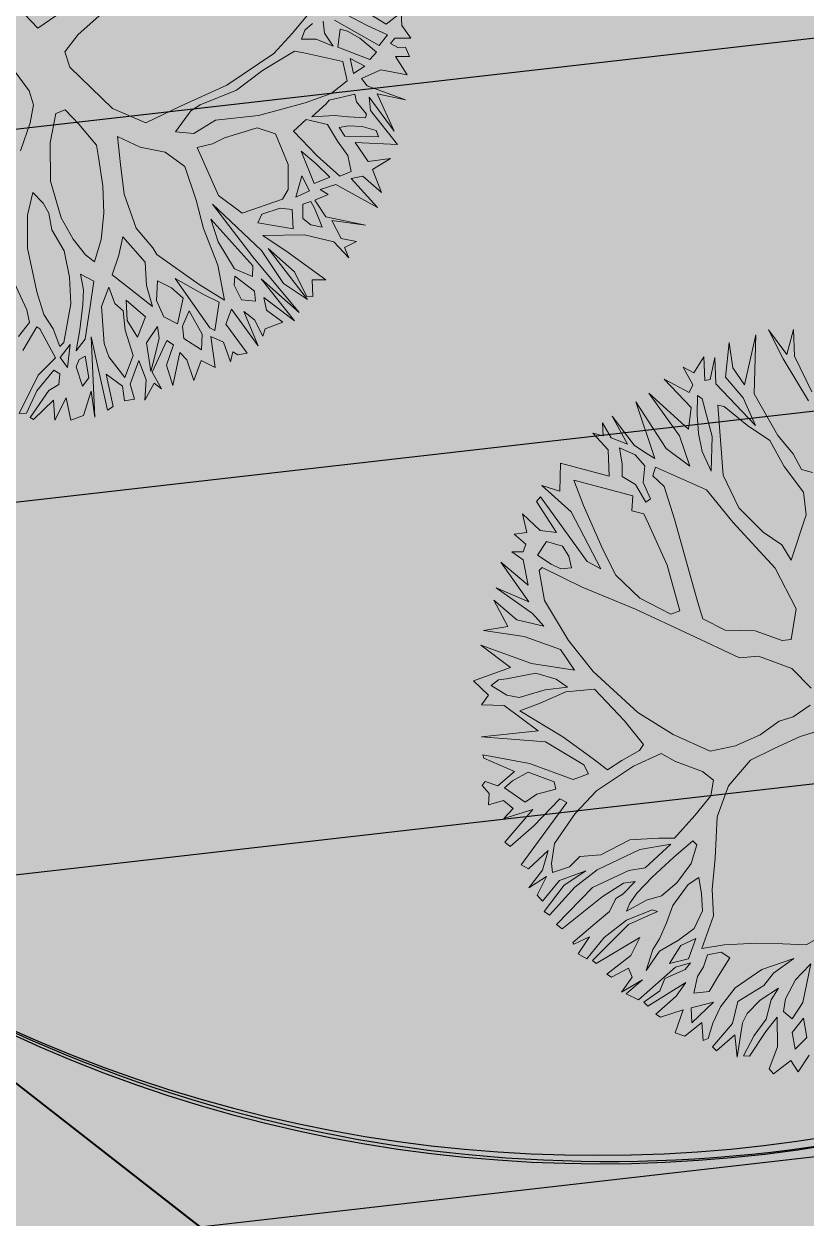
# Model space of a CAD drawing. Header units: metres. Extents: x -664657 to -643449, y -1076720 to -1062383.
# Drawn here: x -656103.47 to -656100.12, y -1069604.28 to -1069599.16 of the extents above; entities that cross this region are included whole.
import ezdxf

# ---------------------------------------------------------------- set-up
doc = ezdxf.new("R2010")
doc.units = ezdxf.units.M
doc.header["$LTSCALE"] = 0.1
doc.layers.get('0').update_dxf_attribs({"color": 8, "lineweight": 9})
for name, color, linetype in [('AA_THER_KOMUNIKACE', 201, 'Continuous'), ('silnice-šrafa', 253, 'Continuous'), ('Vlastníci', 20, 'Continuous'), ('zeleň-šrafa', 63, 'Continuous')]:
    doc.layers.add(name, color=color, linetype=linetype)
doc.layers.add('AA_THER_STAFAZ', color=252, linetype='Continuous', lineweight=0)
doc.layers.add('FLOATING-WINDOWS', color=2, linetype='Continuous', plot=False)
pattern_1 = [(6.5127, (-656030.26, -1069498.5804), (-0.180059, 1.577256), [])]

# ---------------------------------------------------------------- blocks, each defined once
blk = doc.blocks.new('A$C0C461CEA')
for p, q in [((1.1925, 0.4157), (1.2064, 0.4704)), ((1.2064, 0.4704), (1.2319, 0.4413)), ((-0.3938, 0.3876), (-0.4239, 0.4587)), ((-0.4239, 0.4587), (-0.3723, 0.3986)), ((1.2319, 0.4413), (1.2764, 0.4291)), ((1.2764, 0.4291), (1.2389, 0.3993)), ((-0.3936, 0.3708), (-0.4822, 0.412)), ((-0.4822, 0.412), (-0.3938, 0.3876)), ((-0.3723, 0.3986), (-0.265, 0.3469)), ((1.1422, 0.4092), (1.1925, 0.4157)), ((1.2156, 0.3931), (1.1509, 0.3775)), ((1.2159, 0.3529), (1.2156, 0.3931)), ((1.2389, 0.3993), (1.2391, 0.3783)), ((1.2661, 0.3828), (1.2809, 0.398)), ((1.2809, 0.398), (1.3081, 0.3832)), ((-0.4361, 0.2384), (-0.5029, 0.3764)), ((-0.5029, 0.3764), (-0.3965, 0.2346)), ((-0.2563, 0.32), (-0.3936, 0.3708)), ((1.1509, 0.3775), (1.0838, 0.3642)), ((1.2391, 0.3783), (1.2661, 0.3828)), ((1.3081, 0.3832), (1.2747, 0.3577)), ((1.2747, 0.3577), (1.3361, 0.3355)), ((1.065, 0.3286), (1.2159, 0.3529)), ((1.1154, 0.3267), (1.0945, 0.3181)), ((1.1573, 0.3337), (1.1154, 0.3267)), ((1.2227, 0.332), (1.1573, 0.3337)), ((1.2206, 0.3026), (1.2227, 0.332)), ((1.3361, 0.3355), (1.2651, 0.2988)), ((-0.4948, 0.221), (-0.5502, 0.3087)), ((-0.5502, 0.3087), (-0.4951, 0.2564)), ((0.9904, 0.2187), (0.9921, 0.2901)), ((1.0654, 0.28), (1.04, 0.305)), ((1.0945, 0.3181), (1.1225, 0.2722)), ((1.1225, 0.2722), (1.2206, 0.3026)), ((1.2651, 0.2988), (1.2362, 0.2421)), ((-0.4951, 0.2564), (-0.4361, 0.2384)), ((1.0192, 0.2796), (1.0135, 0.2501)), ((1.0135, 0.2501), (1.0222, 0.2232)), ((1.0222, 0.2232), (1.0573, 0.2506)), ((1.0573, 0.2506), (1.11, 0.2661)), ((1.11, 0.2661), (1.0654, 0.28)), ((1.2209, 0.2774), (1.173, 0.2685)), ((1.173, 0.2685), (1.2086, 0.2394)), ((1.2086, 0.2394), (1.2209, 0.2774)), ((1.2633, 0.2358), (1.3787, 0.2747)), ((1.3787, 0.2747), (1.3011, 0.2361)), ((-0.5765, 0.1716), (-0.5831, 0.2286)), ((-0.5831, 0.2286), (-0.5363, 0.1744)), ((-0.5263, 0.1871), (-0.5562, 0.2474)), ((-0.5562, 0.2474), (-0.5053, 0.1873)), ((-0.4148, 0.205), (-0.4948, 0.221)), ((-0.3965, 0.2346), (-0.2634, 0.1813)), ((0.9852, 0.1382), (0.9904, 0.2187)), ((1.1606, 0.2474), (1.0537, 0.1959)), ((1.2071, 0.21), (1.1606, 0.2474)), ((1.2362, 0.2421), (1.2633, 0.2358)), ((1.3011, 0.2361), (1.4109, 0.1802)), ((-0.5363, 0.1744), (-0.5263, 0.1871)), ((-0.5053, 0.1873), (-0.3346, 0.1632)), ((-0.3346, 0.1632), (-0.4148, 0.205)), ((-0.2634, 0.1813), (-0.1936, 0.167)), ((1.0286, 0.1813), (0.99, 0.0777)), ((1.0537, 0.1959), (1.0286, 0.1813)), ((1.1927, 0.1511), (1.2071, 0.21)), ((1.2493, 0.1936), (1.2013, 0.1319)), ((1.268, 0.1788), (1.2493, 0.1936)), ((1.3143, 0.169), (1.268, 0.1788)), ((1.4109, 0.1802), (1.2887, 0.2132)), ((1.2887, 0.2132), (1.3166, 0.1841)), ((1.3166, 0.1841), (1.4429, 0.1553)), ((-0.6119, 0.1653), (-0.5765, 0.1716)), ((-0.557, 0.1424), (-0.6119, 0.1653)), ((-0.4437, 0.1495), (-0.4604, 0.141)), ((-0.3531, 0.1486), (-0.4437, 0.1495)), ((-0.2733, 0.1554), (-0.3531, 0.1486)), ((-0.1914, 0.1208), (-0.2733, 0.1554)), ((-0.1936, 0.167), (-0.1454, 0.1464)), ((-0.1454, 0.1464), (-0.1137, 0.1593)), ((1.1496, 0.081), (1.1927, 0.1511)), ((1.2769, 0.1285), (1.3187, 0.1583)), ((1.3187, 0.1583), (1.3143, 0.169)), ((1.3674, 0.1486), (1.3273, 0.1314)), ((1.4429, 0.1553), (1.3404, 0.0811)), ((1.3843, 0.1379), (1.3674, 0.1486)), ((-0.6346, 0.1014), (-0.5508, 0.1173)), ((-0.5508, 0.1173), (-0.557, 0.1424)), ((-0.5089, 0.1261), (-0.5257, 0.1259)), ((-0.5257, 0.1259), (-0.4916, 0.08)), ((-0.4158, 0.0574), (-0.5089, 0.1261)), ((-0.4604, 0.141), (-0.3179, -0.0131)), ((-0.0987, 0.0965), (-0.1914, 0.1208)), ((0.934, -0.0237), (0.9852, 0.1382)), ((1.2014, 0.1175), (1.1918, 0.0604)), ((1.2013, 0.1319), (1.2014, 0.1175)), ((1.2418, 0.1053), (1.2769, 0.1285)), ((1.2939, 0.1076), (1.2755, 0.0865)), ((1.3273, 0.1314), (1.2939, 0.1076)), ((1.305, 0.0765), (1.3843, 0.1379)), ((1.406, 0.0607), (1.4535, 0.1092)), ((1.4535, 0.1092), (1.4313, 0.0502)), ((-0.5187, 0.0858), (-0.6346, 0.1014)), ((-0.4845, 0.0297), (-0.5187, 0.0858)), ((-0.4916, 0.08), (-0.4534, 0.0384)), ((-0.0496, 0.0483), (-0.0987, 0.0965)), ((0.99, 0.0777), (0.9657, -0.0174)), ((1.0643, -0.035), (1.1496, 0.081)), ((1.2421, 0.0717), (1.1836, 0.0436)), ((1.1918, 0.0604), (1.2418, 0.1053)), ((1.2969, 0.0513), (1.2421, 0.0717)), ((1.2755, 0.0865), (1.305, 0.0765)), ((1.3404, 0.0811), (1.406, 0.0607)), ((-0.4926, -0.0022), (-0.6442, 0.0407)), ((-0.6442, 0.0407), (-0.4845, 0.0297)), ((-0.4534, 0.0384), (-0.411, 0.0028)), ((-0.3538, -0.026), (-0.4158, 0.0574)), ((-0.0003, -0.0856), (-0.0496, 0.0483)), ((1.1836, 0.0436), (1.1756, -0.0069)), ((1.3474, 0.0368), (1.2969, 0.0513)), ((1.3855, 0.0059), (1.3474, 0.0368)), ((1.4313, 0.0502), (1.4947, 0.013)), ((-0.411, 0.0028), (-0.3538, -0.026)), ((1.3667, -0.0261), (1.3855, 0.0059)), ((1.4208, 0.0165), (1.3983, -0.0108)), ((1.4947, 0.013), (1.4208, 0.0165)), ((-0.5084, -0.1007), (-0.6588, -0.0038)), ((-0.6588, -0.0038), (-0.5005, -0.0569)), ((-0.4123, -0.0536), (-0.4926, -0.0022)), ((-0.3179, -0.0131), (-0.2208, -0.0601)), ((0.8639, -0.1588), (0.934, -0.0237)), ((0.9657, -0.0174), (0.9079, -0.1187)), ((0.9728, -0.1265), (1.0643, -0.035)), ((1.1756, -0.0069), (1.2766, -0.0203)), ((1.2766, -0.0203), (1.3667, -0.0261)), ((1.5137, -0.0288), (1.3735, -0.053)), ((1.3983, -0.0108), (1.5137, -0.0288)), ((-0.5005, -0.0569), (-0.4123, -0.0536)), ((-0.2208, -0.0601), (-0.1181, -0.0717)), ((-0.1181, -0.0717), (-0.0509, -0.0669)), ((-0.0509, -0.0669), (-0.0003, -0.0856)), ((0.5142, -0.053), (0.4921, -0.1816)), ((1.0838, -0.0666), (1.0258, -0.1512)), ((1.1382, -0.0469), (1.0838, -0.0666)), ((1.2245, -0.0947), (1.1382, -0.0469)), ((1.2306, -0.04), (1.3211, -0.0913)), ((1.2894, -0.0412), (1.2306, -0.04)), ((1.3459, -0.0473), (1.2894, -0.0412)), ((1.3211, -0.0913), (1.3459, -0.0473)), ((1.3735, -0.053), (1.3463, -0.0935)), ((-0.5989, -0.1184), (-0.6875, -0.0815)), ((-0.6875, -0.0815), (-0.5822, -0.1081)), ((-0.5822, -0.1081), (-0.5444, -0.1053)), ((-0.5444, -0.1053), (-0.5084, -0.1007)), ((-0.3298, -0.078), (-0.4915, -0.1198)), ((-0.2078, -0.1044), (-0.3298, -0.078)), ((-0.0227, -0.1338), (-0.2078, -0.1044)), ((1.2713, -0.153), (1.2245, -0.0947)), ((1.3237, -0.1165), (1.2773, -0.0959)), ((1.2773, -0.0959), (1.3031, -0.1569)), ((1.3463, -0.0935), (1.3739, -0.0908)), ((1.3739, -0.0908), (1.3533, -0.1288)), ((1.4098, -0.1475), (1.5185, -0.0936)), ((1.5185, -0.0936), (1.4308, -0.1449)), ((-0.6718, -0.1443), (-0.6973, -0.1152)), ((-0.6973, -0.1152), (-0.6491, -0.1339)), ((-0.6491, -0.1339), (-0.5989, -0.1184)), ((-0.561, -0.1289), (-0.6113, -0.142)), ((-0.6113, -0.142), (-0.5749, -0.1752)), ((-0.5189, -0.1369), (-0.561, -0.1289)), ((-0.4909, -0.1786), (-0.5189, -0.1369)), ((-0.4915, -0.1198), (-0.481, -0.1449)), ((0.1015, -0.1896), (-0.0227, -0.1338)), ((0.9079, -0.1187), (0.8974, -0.1501)), ((0.9465, -0.1982), (0.9728, -0.1265)), ((1.3031, -0.1569), (1.3237, -0.1165)), ((1.3468, -0.1397), (1.3326, -0.1608)), ((1.3678, -0.1479), (1.3468, -0.1397)), ((1.3533, -0.1288), (1.4098, -0.1475)), ((-0.7011, -0.1572), (-0.6718, -0.1443)), ((-0.6338, -0.1674), (-0.7011, -0.1572)), ((-0.5828, -0.2275), (-0.6338, -0.1674)), ((-0.5749, -0.1752), (-0.5518, -0.2044)), ((-0.481, -0.1449), (-0.4348, -0.1486)), ((-0.4348, -0.1486), (-0.3496, -0.2066)), ((0.3858, -0.2414), (0.412, -0.1572)), ((0.8145, -0.2625), (0.8639, -0.1588)), ((0.8974, -0.1501), (0.9006, -0.228)), ((1.0258, -0.1512), (1.0094, -0.1868)), ((1.2758, -0.1866), (1.2713, -0.153)), ((1.3326, -0.1608), (1.3599, -0.1942)), ((1.3998, -0.1662), (1.3678, -0.1479)), ((1.4209, -0.1786), (1.3998, -0.1662)), ((1.4308, -0.1449), (1.4857, -0.1695)), ((1.4857, -0.1695), (1.5275, -0.1481)), ((1.5275, -0.1481), (1.511, -0.1843)), ((-0.5518, -0.2044), (-0.5057, -0.1973)), ((-0.5057, -0.1973), (-0.4485, -0.2202)), ((-0.4444, -0.2033), (-0.4909, -0.1786)), ((-0.4485, -0.2202), (-0.4444, -0.2033)), ((-0.3496, -0.2066), (-0.1997, -0.3144)), ((0.1467, -0.2708), (0.1015, -0.1896)), ((0.4921, -0.1816), (0.4927, -0.2464)), ((0.9006, -0.228), (0.9465, -0.1982)), ((1.0094, -0.1868), (0.9803, -0.2249)), ((1.2078, -0.294), (1.2758, -0.1866)), ((1.2869, -0.2117), (1.2555, -0.26)), ((1.3179, -0.1922), (1.2869, -0.2117)), ((1.3561, -0.2362), (1.3179, -0.1922)), ((1.3599, -0.1942), (1.3893, -0.1939)), ((1.3893, -0.1939), (1.4209, -0.1786)), ((1.4757, -0.1906), (1.3938, -0.2292)), ((1.5406, -0.2008), (1.4757, -0.1906)), ((1.511, -0.1843), (1.5406, -0.2008)), ((-0.7209, -0.2876), (-0.5828, -0.2275)), ((-0.4904, -0.229), (-0.6577, -0.302)), ((-0.4648, -0.2665), (-0.4904, -0.229)), ((0.3017, -0.2297), (0.3858, -0.2414)), ((0.4927, -0.2464), (0.5332, -0.2736)), ((0.9803, -0.2249), (1.1197, -0.2973)), ((1.2624, -0.2875), (1.3561, -0.2362)), ((1.3938, -0.2292), (1.298, -0.3082)), ((-0.4314, -0.2512), (-0.4648, -0.2665)), ((-0.4018, -0.2659), (-0.4314, -0.2512)), ((-0.2812, -0.3278), (-0.4018, -0.2659)), ((0.1277, -0.2902), (0.1467, -0.2708)), ((0.5332, -0.2736), (0.7097, -0.2905)), ((0.7097, -0.2905), (0.8145, -0.2625)), ((1.2555, -0.26), (1.2624, -0.2875)), ((-0.6698, -0.3543), (-0.7209, -0.2876)), ((-0.6577, -0.302), (-0.5883, -0.3434)), ((-0.1997, -0.3144), (-0.1405, -0.3576)), ((-0.0246, -0.3715), (0.0463, -0.318)), ((0.0463, -0.318), (0.1277, -0.2902)), ((0.8463, -0.3294), (0.9138, -0.2951)), ((0.9138, -0.2951), (0.987, -0.292)), ((0.987, -0.292), (1.0758, -0.3499)), ((1.1197, -0.2973), (1.2078, -0.294)), ((1.298, -0.3082), (1.3885, -0.3007)), ((1.3885, -0.3007), (1.5271, -0.2951)), ((1.5271, -0.2951), (1.4955, -0.3206)), ((1.4955, -0.3206), (1.5277, -0.3581)), ((-0.7224, -0.3741), (-0.6698, -0.3543)), ((-0.5883, -0.3434), (-0.4592, -0.4111)), ((-0.167, -0.4107), (-0.2812, -0.3278)), ((0.2019, -0.3375), (0.1015, -0.3702)), ((0.2837, -0.3475), (0.2019, -0.3375)), ((0.7733, -0.3469), (0.8463, -0.3294)), ((0.8327, -0.4069), (0.7733, -0.3469)), ((1.0758, -0.3499), (1.1459, -0.4021)), ((1.3218, -0.3457), (1.1218, -0.3285)), ((1.1218, -0.3285), (1.3137, -0.377)), ((1.4355, -0.3824), (1.3218, -0.3457)), ((1.4393, -0.3338), (1.3342, -0.3288)), ((1.3342, -0.3288), (1.5213, -0.375)), ((1.5128, -0.3691), (1.4393, -0.3338)), ((-0.6047, -0.3813), (-0.7224, -0.3741)), ((-0.4293, -0.4594), (-0.6047, -0.3813)), ((-0.1405, -0.3576), (-0.0982, -0.3866)), ((-0.0982, -0.3866), (-0.0246, -0.3715)), ((0.1015, -0.3702), (0.0598, -0.4102)), ((0.2954, -0.4482), (0.3135, -0.3892)), ((0.4142, -0.3858), (0.348, -0.4812)), ((0.4816, -0.4043), (0.4142, -0.3858)), ((0.6014, -0.3822), (0.5867, -0.4075)), ((0.6603, -0.39), (0.6014, -0.3822)), ((0.7403, -0.406), (0.6603, -0.39)), ((1.1455, -0.3661), (1.3307, -0.3979)), ((1.2047, -0.4057), (1.1455, -0.3661)), ((1.3137, -0.377), (1.5259, -0.4212)), ((1.5213, -0.375), (1.4355, -0.3824)), ((1.5277, -0.3581), (1.5128, -0.3691)), ((-0.7051, -0.4219), (-0.7053, -0.4033)), ((-0.7053, -0.4033), (-0.4755, -0.4683)), ((-0.6016, -0.4569), (-0.7051, -0.4219)), ((-0.4592, -0.4111), (-0.3833, -0.4464)), ((-0.1817, -0.436), (-0.167, -0.4107)), ((0.0598, -0.4102), (-0.0994, -0.4478)), ((0.5179, -0.4292), (0.4816, -0.4043)), ((0.5867, -0.4075), (0.6277, -0.4869)), ((0.7675, -0.431), (0.7403, -0.406)), ((0.8963, -0.4693), (0.8327, -0.4069)), ((1.1459, -0.4021), (1.2473, -0.4617)), ((1.2933, -0.4384), (1.2047, -0.4057)), ((1.3495, -0.4229), (1.2933, -0.4384)), ((1.3307, -0.3979), (1.3495, -0.4229)), ((1.5259, -0.4212), (1.3746, -0.4124)), ((1.3746, -0.4124), (1.5304, -0.4487)), ((-0.6433, -0.4825), (-0.6016, -0.4569)), ((-0.4755, -0.4683), (-0.4293, -0.4594)), ((-0.3833, -0.4464), (-0.2842, -0.4556)), ((-0.2842, -0.4556), (-0.1817, -0.436)), ((-0.0994, -0.4478), (-0.2736, -0.4891)), ((0.2706, -0.4838), (0.2954, -0.4482)), ((0.5435, -0.4769), (0.5179, -0.4292)), ((0.8311, -0.4891), (0.7675, -0.431)), ((1.2473, -0.4617), (1.3278, -0.5305)), ((1.3078, -0.4551), (1.3816, -0.4544)), ((1.323, -0.4777), (1.3078, -0.4551)), ((1.3816, -0.4544), (1.4028, -0.4752)), ((1.5304, -0.4487), (1.4152, -0.4516)), ((1.4152, -0.4516), (1.4449, -0.4766)), ((-0.6707, -0.5122), (-0.7148, -0.4766)), ((-0.7148, -0.4766), (-0.6433, -0.4825)), ((-0.5618, -0.4775), (-0.6078, -0.4966)), ((-0.6078, -0.4966), (-0.6031, -0.5451)), ((-0.5281, -0.4898), (-0.5618, -0.4775)), ((-0.5002, -0.5123), (-0.5281, -0.4898)), ((-0.2736, -0.4891), (-0.4394, -0.5369)), ((0.252, -0.5512), (0.2706, -0.4838)), ((0.348, -0.4812), (0.3091, -0.559)), ((0.5738, -0.5607), (0.5435, -0.4769)), ((0.6277, -0.4869), (0.6999, -0.5762)), ((0.8845, -0.5516), (0.8311, -0.4891)), ((0.9875, -0.5272), (0.8963, -0.4693)), ((1.3671, -0.4983), (1.323, -0.4777)), ((1.4028, -0.4752), (1.3671, -0.4983)), ((1.4449, -0.4766), (1.5054, -0.4742)), ((1.5054, -0.4742), (1.4765, -0.5225)), ((-0.6974, -0.5394), (-0.6707, -0.5122)), ((-0.5546, -0.5404), (-0.5234, -0.5335)), ((-0.5234, -0.5335), (-0.5002, -0.5123)), ((1.0632, -0.5415), (0.9875, -0.5272)), ((1.3278, -0.5305), (1.2397, -0.5416)), ((1.4345, -0.5211), (1.3949, -0.5215)), ((1.3949, -0.5215), (1.492, -0.5751)), ((1.4851, -0.5434), (1.4345, -0.5211)), ((1.4765, -0.5225), (1.4851, -0.5434)), ((-0.6512, -0.5414), (-0.6974, -0.5394)), ((-0.6699, -0.5854), (-0.6426, -0.5641)), ((-0.6426, -0.5641), (-0.6512, -0.5414)), ((-0.6031, -0.5451), (-0.5546, -0.5404)), ((-0.5693, -0.5658), (-0.571, -0.5784)), ((-0.4394, -0.5369), (-0.5693, -0.5658)), ((0.2149, -0.623), (0.252, -0.5512)), ((0.3091, -0.559), (0.2762, -0.629)), ((0.9272, -0.6184), (0.8845, -0.5516)), ((1.0843, -0.5497), (1.0632, -0.5415)), ((1.2397, -0.5416), (1.0843, -0.5497)), ((1.271, -0.5563), (1.1727, -0.5716)), ((1.3195, -0.545), (1.271, -0.5563)), ((1.3622, -0.6202), (1.3195, -0.545)), ((1.492, -0.5751), (1.3614, -0.5386)), ((1.3614, -0.5386), (1.3763, -0.5846)), ((-0.628, -0.5832), (-0.6699, -0.5854)), ((-0.5687, -0.633), (-0.628, -0.5832)), ((-0.571, -0.5784), (-0.5032, -0.6384)), ((0.6999, -0.5762), (0.793, -0.6425)), ((0.9729, -0.5718), (1.0721, -0.5894)), ((0.9968, -0.6219), (0.9729, -0.5718)), ((1.0721, -0.5894), (1.1188, -0.6418)), ((1.1353, -0.6098), (1.1814, -0.6009)), ((1.1727, -0.5716), (1.3455, -0.6227)), ((1.1814, -0.6009), (1.2277, -0.6029)), ((1.2277, -0.6029), (1.262, -0.674)), ((1.3763, -0.5846), (1.4798, -0.613)), ((-0.5365, -0.6705), (-0.6755, -0.6298)), ((-0.6755, -0.6298), (-0.5687, -0.633)), ((-0.5032, -0.6384), (-0.3725, -0.6875)), ((0.1651, -0.6823), (0.2149, -0.623)), ((0.2762, -0.629), (0.273, -0.7298)), ((0.6795, -0.6352), (0.7095, -0.698)), ((0.7234, -0.6414), (0.6795, -0.6352)), ((0.7553, -0.6537), (0.7234, -0.6414)), ((0.953, -0.683), (0.9272, -0.6184)), ((1.0184, -0.6805), (0.9968, -0.6219)), ((1.1188, -0.6418), (1.1714, -0.679)), ((1.1694, -0.6581), (1.1353, -0.6098)), ((1.3392, -0.6522), (1.2656, -0.6211)), ((1.2656, -0.6211), (1.2787, -0.6696)), ((1.3455, -0.6227), (1.3622, -0.6202)), ((1.4043, -0.6306), (1.3642, -0.6412)), ((1.3642, -0.6412), (1.4321, -0.7059)), ((1.4569, -0.6637), (1.4043, -0.6306)), ((1.4608, -0.6342), (1.444, -0.6362)), ((1.444, -0.6362), (1.4569, -0.6637)), ((1.4798, -0.613), (1.4608, -0.6342)), ((-0.6394, -0.6985), (-0.5365, -0.6705)), ((0.7934, -0.6869), (0.7553, -0.6537)), ((0.793, -0.6425), (0.8605, -0.6695)), ((0.8605, -0.6695), (0.9194, -0.6833)), ((1.2176, -0.6828), (1.1694, -0.6581)), ((1.262, -0.674), (1.2176, -0.6828)), ((1.2787, -0.6696), (1.3042, -0.6964)), ((1.3671, -0.6897), (1.3392, -0.6522)), ((-0.5069, -0.6912), (-0.6394, -0.6985)), ((-0.5317, -0.7353), (-0.4564, -0.6991)), ((-0.4564, -0.6991), (-0.5069, -0.6912)), ((-0.3725, -0.6875), (-0.2564, -0.714)), ((-0.0757, -0.7266), (0.0478, -0.7128)), ((0.0478, -0.7128), (0.1651, -0.6823)), ((0.7095, -0.698), (0.7709, -0.7754)), ((0.8609, -0.7133), (0.7934, -0.6869)), ((0.9226, -0.7655), (0.8609, -0.7133)), ((0.9194, -0.6833), (0.953, -0.683)), ((1.0874, -0.6799), (1.0184, -0.6805)), ((1.1714, -0.679), (1.0874, -0.6799)), ((1.0985, -0.7134), (1.1742, -0.7168)), ((1.1386, -0.7592), (1.0985, -0.7134)), ((1.3042, -0.6964), (1.3671, -0.6897)), ((1.4321, -0.7059), (1.386, -0.7148)), ((-0.5398, -0.7671), (-0.6223, -0.7319)), ((-0.6223, -0.7319), (-0.5317, -0.7353)), ((-0.374, -0.7235), (-0.4834, -0.76)), ((-0.4157, -0.8097), (-0.3023, -0.7456)), ((-0.3023, -0.7456), (-0.374, -0.7235)), ((-0.2564, -0.714), (-0.0757, -0.7266)), ((0.1849, -0.7451), (0.103, -0.7711)), ((0.2269, -0.7447), (0.1849, -0.7451)), ((0.2501, -0.7864), (0.2269, -0.7447)), ((0.273, -0.7298), (0.3033, -0.8237)), ((0.9433, -0.7377), (0.9871, -0.7289)), ((0.979, -0.7691), (0.9433, -0.7377)), ((0.9871, -0.7289), (1.0255, -0.7957)), ((1.0331, -0.7158), (1.0529, -0.7744)), ((1.0778, -0.743), (1.0331, -0.7158)), ((1.1114, -0.7444), (1.0778, -0.743)), ((1.1514, -0.7861), (1.1114, -0.7444)), ((1.1742, -0.7168), (1.1934, -0.7796)), ((1.2204, -0.7164), (1.2251, -0.7751)), ((1.2458, -0.7413), (1.2204, -0.7164)), ((1.2691, -0.7915), (1.2458, -0.7413)), ((1.2919, -0.7301), (1.2685, -0.7327)), ((1.2685, -0.7327), (1.2929, -0.8333)), ((1.3135, -0.7911), (1.2919, -0.7301)), ((1.3508, -0.7403), (1.3214, -0.7364)), ((1.3214, -0.7364), (1.366, -0.826)), ((1.4058, -0.7752), (1.3508, -0.7403)), ((1.386, -0.7148), (1.4058, -0.7752)), ((-0.4834, -0.76), (-0.5896, -0.8222)), ((-0.5896, -0.8222), (-0.5398, -0.7671)), ((-0.2207, -0.7532), (-0.2831, -0.8126)), ((-0.0921, -0.7712), (-0.2207, -0.7532)), ((-0.0037, -0.7913), (-0.0921, -0.7712)), ((0.055, -0.7799), (0.0138, -0.8602)), ((0.103, -0.7711), (0.055, -0.7799)), ((0.7709, -0.7754), (0.8731, -0.8602)), ((0.9754, -0.8256), (0.9226, -0.7655)), ((1.0046, -0.8043), (0.979, -0.7691)), ((1.0529, -0.7744), (1.1269, -0.8559)), ((1.1934, -0.7796), (1.1386, -0.7592)), ((1.2251, -0.7751), (1.2887, -0.8351)), ((-0.5682, -0.8616), (-0.4157, -0.8097)), ((-0.3294, -0.8005), (-0.388, -0.8245)), ((-0.335, -0.8467), (-0.2874, -0.7983)), ((-0.2874, -0.7983), (-0.3294, -0.8005)), ((-0.2831, -0.8126), (-0.322, -0.8868)), ((-0.0239, -0.8689), (-0.0017, -0.8123)), ((-0.0017, -0.8123), (-0.0037, -0.7913)), ((0.2491, -0.8621), (0.2501, -0.7864)), ((1.0454, -0.8693), (1.0046, -0.8043)), ((1.0255, -0.7957), (1.0511, -0.8398)), ((1.2173, -0.8298), (1.1514, -0.7861)), ((1.2887, -0.8351), (1.2691, -0.7915)), ((1.366, -0.826), (1.3135, -0.7911)), ((-0.388, -0.8245), (-0.4461, -0.8922)), ((-0.3811, -0.9126), (-0.335, -0.8467)), ((0.3033, -0.8237), (0.3757, -0.9238)), ((1.031, -0.9282), (0.9754, -0.8256)), ((1.0511, -0.8398), (1.075, -0.8816)), ((1.1269, -0.8559), (1.1631, -0.8784)), ((1.2389, -0.8968), (1.2173, -0.8298)), ((1.2932, -0.8627), (1.2401, -0.8314)), ((1.2401, -0.8314), (1.2642, -0.9026)), ((1.2929, -0.8333), (1.3453, -0.8556)), ((1.3453, -0.8556), (1.3183, -0.8558)), ((1.3183, -0.8558), (1.3273, -0.9128)), ((-0.4573, -0.8587), (-0.5682, -0.8616)), ((-0.5193, -0.9578), (-0.4573, -0.8587)), ((-0.4461, -0.8922), (-0.4628, -0.9092)), ((-0.322, -0.8868), (-0.355, -0.9418)), ((-0.0402, -0.9177), (-0.0239, -0.8689)), ((0.0138, -0.8602), (-0.027, -0.9866)), ((0.2433, -0.9527), (0.2491, -0.8621)), ((0.7886, -0.8736), (0.8839, -0.9213)), ((0.8731, -0.8602), (0.9323, -0.8998)), ((1.0754, -0.9254), (1.0454, -0.8693)), ((1.075, -0.8816), (1.0754, -0.9254)), ((1.2586, -1.0058), (1.085, -0.8647)), ((1.085, -0.8647), (1.2422, -1.0456)), ((1.1631, -0.8784), (1.2389, -0.8968)), ((1.3273, -0.9128), (1.2932, -0.8627)), ((-0.4628, -0.9092), (-0.4691, -0.9363)), ((-0.4146, -0.9297), (-0.3811, -0.9126)), ((-0.355, -0.9418), (-0.2064, -0.9235)), ((-0.2064, -0.9235), (-0.0948, -0.9182)), ((-0.0948, -0.9182), (-0.0402, -0.9177)), ((0.2917, -0.9247), (0.2774, -0.9986)), ((0.3085, -0.9269), (0.2917, -0.9247)), ((0.33, -0.9813), (0.3085, -0.9269)), ((0.3757, -0.9238), (0.4269, -1.0031)), ((0.7499, -0.958), (0.7663, -0.9182)), ((0.8839, -0.9213), (0.9136, -0.9462)), ((0.9323, -0.8998), (0.9805, -0.9161)), ((0.9805, -0.9161), (1.0294, -0.9451)), ((1.0501, -0.9215), (1.0861, -0.9799)), ((1.0506, -0.9701), (1.0501, -0.9215)), ((1.0983, -0.9402), (1.1065, -0.9209)), ((1.1065, -0.9209), (1.1556, -0.9648)), ((1.2494, -0.9219), (1.1888, -0.9243)), ((1.1888, -0.9243), (1.265, -0.9866)), ((1.2815, -0.9528), (1.2494, -0.9219)), ((1.2642, -0.9026), (1.3023, -0.9298)), ((-0.458, -0.9638), (-0.5193, -0.9578)), ((-0.4691, -0.9363), (-0.4146, -0.9297)), ((-0.4559, -0.9991), (-0.458, -0.9638)), ((-0.4017, -0.959), (-0.4559, -0.9991)), ((-0.2751, -0.9554), (-0.4017, -0.959)), ((-0.3963, -1.0748), (-0.2751, -0.9554)), ((-0.1053, -0.9495), (-0.2372, -0.9676)), ((-0.0776, -0.9619), (-0.1053, -0.9495)), ((-0.1024, -1.0041), (-0.0776, -0.9619)), ((0.2058, -0.9825), (0.2433, -0.9527)), ((0.6932, -0.9987), (0.7499, -0.958)), ((0.9136, -0.9462), (0.9141, -0.9984)), ((0.9495, -0.9416), (0.9387, -0.9417)), ((0.9387, -0.9417), (0.9503, -1.0232)), ((1.0399, -0.9804), (0.9495, -0.9416)), ((1.0294, -0.9451), (1.031, -0.9282)), ((1.1052, -0.9629), (1.0983, -0.9402)), ((1.1559, -0.996), (1.1052, -0.9629)), ((1.3023, -0.9298), (1.2815, -0.9528)), ((-0.2372, -0.9676), (-0.3963, -1.0748)), ((-0.027, -0.9866), (-0.0345, -1.0796)), ((0.1416, -1.0395), (0.2058, -0.9825)), ((0.2459, -0.9737), (0.1836, -1.0433)), ((0.2302, -1.0771), (0.2459, -0.9737)), ((0.2774, -0.9986), (0.2638, -1.0851)), ((0.3325, -1.0527), (0.33, -0.9813)), ((0.374, -0.9995), (0.3618, -1.0356)), ((0.4103, -1.0327), (0.374, -0.9995)), ((0.6307, -1.0456), (0.6932, -0.9987)), ((0.7926, -1.0314), (0.7964, -0.9935)), ((0.7964, -0.9935), (0.8496, -1.098)), ((1.0322, -1.0525), (1.0399, -0.9804)), ((1.0861, -0.9799), (1.0506, -0.9701)), ((1.1556, -0.9648), (1.1559, -0.996)), ((1.2422, -1.0456), (1.1852, -0.9916)), ((1.1852, -0.9916), (1.2129, -1.0633)), ((1.265, -0.9866), (1.2586, -1.0058)), ((-0.2346, -1.0474), (-0.1024, -1.0041)), ((0.4443, -1.0708), (0.4103, -1.0327)), ((0.4269, -1.0031), (0.4796, -1.062)), ((0.7462, -1.0126), (0.6924, -1.0978)), ((0.7259, -1.0848), (0.7462, -1.0126)), ((0.7904, -1.059), (0.7926, -1.0314)), ((1.0594, -1.012), (1.0578, -1.0918)), ((1.0804, -1.0094), (1.0594, -1.012)), ((1.0975, -1.0368), (1.0804, -1.0094)), ((-0.36, -1.114), (-0.2346, -1.0474)), ((-0.2218, -1.0707), (-0.2423, -1.1195)), ((-0.1422, -1.0447), (-0.2218, -1.0707)), ((-0.1602, -1.1061), (-0.1253, -1.0589)), ((-0.1253, -1.0589), (-0.1422, -1.0447)), ((-0.0748, -1.0692), (-0.0975, -1.0737)), ((-0.0659, -1.3002), (-0.0748, -1.0692)), ((0.1022, -1.1287), (0.1416, -1.0395)), ((0.1836, -1.0433), (0.1219, -1.1705)), ((0.3205, -1.1116), (0.3325, -1.0527)), ((0.3618, -1.0356), (0.3649, -1.1136)), ((0.4575, -1.1271), (0.4443, -1.0708)), ((0.4796, -1.062), (0.5124, -1.1601)), ((0.5581, -1.1093), (0.6307, -1.0456)), ((0.8019, -1.1219), (0.7904, -1.059)), ((1.0586, -1.1782), (1.0322, -1.0525)), ((1.0852, -1.0687), (1.0975, -1.0368)), ((1.0921, -1.1671), (1.0852, -1.0687)), ((1.1923, -1.0971), (1.1396, -1.0532)), ((1.1396, -1.0532), (1.1548, -1.1269)), ((1.2129, -1.0633), (1.1923, -1.0971)), ((-0.2551, -1.0944), (-0.3515, -1.1205)), ((-0.2671, -1.1593), (-0.2551, -1.0944)), ((-0.1724, -1.1458), (-0.1602, -1.1061)), ((-0.0975, -1.0737), (-0.109, -1.1854)), ((-0.0345, -1.0796), (-0.0274, -1.1888)), ((0.1969, -1.1128), (0.2302, -1.0771)), ((0.2638, -1.0851), (0.2579, -1.15)), ((0.6924, -1.0978), (0.6639, -1.1905)), ((0.7263, -1.131), (0.7259, -1.0848)), ((0.8496, -1.098), (0.8544, -1.1568)), ((1.0578, -1.0918), (1.0753, -1.163)), ((1.1147, -1.0829), (1.1029, -1.1652)), ((1.1548, -1.1269), (1.1147, -1.0829)), ((-0.3515, -1.1205), (-0.36, -1.114)), ((-0.2423, -1.1195), (-0.248, -1.1507)), ((0.0564, -1.1712), (0.1022, -1.1287)), ((0.1433, -1.2207), (0.1969, -1.1128)), ((0.2324, -1.1275), (0.2075, -1.1529)), ((0.227, -1.1797), (0.2324, -1.1275)), ((0.2939, -1.1497), (0.3205, -1.1116)), ((0.3649, -1.1136), (0.3822, -1.1656)), ((0.443, -1.1842), (0.4575, -1.1271)), ((0.5124, -1.1601), (0.5581, -1.1093)), ((0.5643, -1.1326), (0.5376, -1.1641)), ((0.5961, -1.1299), (0.5643, -1.1326)), ((0.6027, -1.1929), (0.5961, -1.1299)), ((0.6954, -1.2172), (0.7263, -1.131)), ((0.7657, -1.1097), (0.7454, -1.1729)), ((0.7703, -1.1516), (0.7657, -1.1097)), ((0.8208, -1.1553), (0.8019, -1.1219)), ((0.88, -1.1337), (0.8805, -1.1883)), ((0.9242, -1.1729), (0.88, -1.1337)), ((-0.3048, -1.1723), (-0.2671, -1.1593)), ((-0.3046, -1.1873), (-0.3048, -1.1723)), ((-0.248, -1.1507), (-0.1724, -1.1458)), ((-0.1412, -1.1497), (-0.1927, -1.224)), ((-0.1459, -1.2782), (-0.1412, -1.1497)), ((0.0509, -1.215), (0.0564, -1.1712)), ((0.1219, -1.1705), (0.1016, -1.2523)), ((0.2075, -1.1529), (0.183, -1.2245)), ((0.2579, -1.15), (0.2606, -1.1878)), ((0.2669, -1.2129), (0.2939, -1.1497)), ((0.3252, -1.162), (0.2839, -1.2338)), ((0.2966, -1.2402), (0.3401, -1.1558)), ((0.3401, -1.1558), (0.3252, -1.162)), ((0.3822, -1.1656), (0.3953, -1.2159)), ((0.4805, -1.1478), (0.4581, -1.1925)), ((0.5003, -1.2089), (0.4805, -1.1478)), ((0.5376, -1.1641), (0.5506, -1.2)), ((0.7454, -1.1729), (0.7399, -1.2275)), ((0.7943, -1.206), (0.7703, -1.1516)), ((0.8544, -1.1568), (0.8208, -1.1553)), ((0.9186, -1.2216), (0.9242, -1.1729)), ((1.0753, -1.163), (1.0586, -1.1782)), ((1.1029, -1.1652), (1.0921, -1.1671)), ((-0.2728, -1.193), (-0.3046, -1.1873)), ((-0.2539, -1.2204), (-0.2728, -1.193)), ((-0.2267, -1.1823), (-0.2539, -1.2204)), ((-0.1889, -1.1838), (-0.2267, -1.1823)), ((-0.1927, -1.224), (-0.1889, -1.1838)), ((-0.109, -1.1854), (-0.1249, -1.278)), ((-0.0274, -1.1888), (0.0025, -1.2407)), ((0.0969, -1.1936), (0.0532, -1.2654)), ((0.0724, -1.2676), (0.0969, -1.1936)), ((0.2188, -1.2032), (0.227, -1.1797)), ((0.2276, -1.2451), (0.2188, -1.2032)), ((0.2606, -1.1878), (0.2669, -1.2129)), ((0.4184, -1.2451), (0.443, -1.1842)), ((0.4581, -1.1925), (0.4647, -1.2554)), ((0.4647, -1.2554), (0.5003, -1.2089)), ((0.5506, -1.2), (0.5551, -1.2335)), ((0.6099, -1.2474), (0.6027, -1.1929)), ((0.6639, -1.1905), (0.6646, -1.2619)), ((0.7967, -1.2666), (0.7943, -1.206)), ((0.8727, -1.249), (0.8168, -1.1806)), ((0.8168, -1.1806), (0.8174, -1.2352)), ((0.8805, -1.1883), (0.9186, -1.2216)), ((0.9623, -1.2104), (0.9671, -1.2691)), ((-0.0289, -1.2158), (-0.0407, -1.2957)), ((-0.0056, -1.2726), (-0.0289, -1.2158)), ((0.0025, -1.2407), (0.0219, -1.2597)), ((0.0219, -1.2597), (0.0509, -1.215)), ((0.128, -1.3739), (0.1433, -1.2207)), ((0.183, -1.2245), (0.149, -1.3737)), ((0.2173, -1.2998), (0.2276, -1.2451)), ((0.2839, -1.2338), (0.2637, -1.3162)), ((0.2794, -1.3916), (0.2966, -1.2402)), ((0.3953, -1.2159), (0.3999, -1.2536)), ((0.4233, -1.3146), (0.4184, -1.2451)), ((0.4819, -1.299), (0.5132, -1.2399)), ((0.5129, -1.2147), (0.4857, -1.2528)), ((0.5132, -1.2399), (0.5129, -1.2147)), ((0.5551, -1.2335), (0.5766, -1.2795)), ((0.5766, -1.2795), (0.6099, -1.2474)), ((0.7236, -1.2781), (0.6954, -1.2172)), ((0.7399, -1.2275), (0.7462, -1.2587)), ((0.8174, -1.2352), (0.8248, -1.3233)), ((0.8944, -1.316), (0.8727, -1.249)), ((-0.1249, -1.278), (-0.1459, -1.2782)), ((-0.0049, -1.3398), (-0.0056, -1.2726)), ((0.0155, -1.2808), (-0.0049, -1.3398)), ((0.0287, -1.3413), (0.0155, -1.2808)), ((0.0532, -1.2654), (0.0521, -1.3452)), ((0.0752, -1.366), (0.0724, -1.2676)), ((0.1016, -1.2523), (0.0944, -1.3658)), ((0.3471, -1.25), (0.2938, -1.3915)), ((0.3602, -1.3086), (0.3471, -1.25)), ((0.3999, -1.2536), (0.4085, -1.2746)), ((0.4085, -1.2746), (0.4233, -1.3146)), ((0.4857, -1.2528), (0.4601, -1.3983)), ((0.5387, -1.2691), (0.4937, -1.3955)), ((0.541, -1.3195), (0.5387, -1.2691)), ((0.598, -1.3189), (0.6394, -1.2639)), ((0.6394, -1.2639), (0.6277, -1.3522)), ((0.6646, -1.2619), (0.6777, -1.3139)), ((0.7203, -1.3705), (0.7236, -1.2781)), ((0.7462, -1.2587), (0.7975, -1.3488)), ((0.8099, -1.3337), (0.7967, -1.2666)), ((0.9292, -1.2569), (0.913, -1.32)), ((0.9671, -1.2691), (0.9292, -1.2569)), ((-0.0407, -1.2957), (-0.0659, -1.3002)), ((0.1996, -1.3858), (0.2173, -1.2998)), ((0.2637, -1.3162), (0.2627, -1.3978)), ((0.3383, -1.3971), (0.3602, -1.3086)), ((0.4931, -1.3367), (0.4819, -1.299)), ((0.5273, -1.3994), (0.541, -1.3195)), ((0.6277, -1.3522), (0.598, -1.3189)), ((0.6777, -1.3139), (0.695, -1.3582)), ((0.7508, -1.3006), (0.7371, -1.3722)), ((0.7975, -1.3488), (0.7508, -1.3006)), ((0.913, -1.32), (0.8944, -1.316)), ((0.0521, -1.3452), (0.0287, -1.3413)), ((0.2285, -1.3417), (0.2056, -1.3881)), ((0.2333, -1.4023), (0.2285, -1.3417)), ((0.3774, -1.3421), (0.3551, -1.3951)), ((0.4027, -1.3568), (0.3774, -1.3421)), ((0.432, -1.3439), (0.4056, -1.4114)), ((0.42, -1.4071), (0.432, -1.3439)), ((0.4769, -1.3939), (0.4931, -1.3367)), ((0.5831, -1.3383), (0.5441, -1.3975)), ((0.6072, -1.407), (0.5831, -1.3383)), ((0.6503, -1.3334), (0.6365, -1.3965)), ((0.6867, -1.3727), (0.6503, -1.3334)), ((0.8248, -1.3233), (0.8099, -1.3337)), ((0.0944, -1.3658), (0.0752, -1.366)), ((0.149, -1.3737), (0.128, -1.3739)), ((0.2056, -1.3881), (0.1996, -1.3858)), ((0.2938, -1.3915), (0.2794, -1.3916)), ((0.4056, -1.4114), (0.4027, -1.3568)), ((0.695, -1.3582), (0.6867, -1.3727)), ((0.7371, -1.3722), (0.7203, -1.3705)), ((0.2627, -1.3978), (0.2333, -1.4023)), ((0.3551, -1.3951), (0.3383, -1.3971)), ((0.4601, -1.3983), (0.42, -1.4071)), ((0.4937, -1.3955), (0.4769, -1.3939)), ((0.5441, -1.3975), (0.5273, -1.3994)), ((0.6365, -1.3965), (0.6072, -1.407))]:
    blk.add_line(p, q)

msp = doc.modelspace()

# ---------------------------------------------------------------- hatches: boundary and pattern name
at = {"layer": 'silnice-šrafa'}
h = msp.add_hatch(color=256, dxfattribs=at)
h.paths.add_polyline_path([(-655934.8169, -1069519.1356), (-655934.3805, -1069519.5065), (-655929.0625, -1069513.25), (-655926.875, -1069514.875), (-655921.972, -1069508.9714), (-655920.25, -1069507.75), (-655914.6875, -1069501.25), (-655913.6875, -1069500.0182), (-655913.125, -1069500.0182), (-655908.875, -1069494.3932), (-655911.9374, -1069492.1248), (-655915.3125, -1069489.375), (-655918.4375, -1069485), (-655918.125, -1069480.125), (-655903.9375, -1069460.25), (-655903.5625, -1069456.875), (-655943.6875, -1069425), (-655950.875, -1069426.375), (-655951.25, -1069429.75), (-655955.125, -1069435.25), (-655963.125, -1069444.75), (-655964.875, -1069447.0318), (-655966.4375, -1069447.7818), (-655969.0625, -1069447.6568), (-655968.9375, -1069441.6568), (-656023.3125, -1069400.0143), (-656034.75, -1069414.7643), (-656037.3125, -1069414.875), (-656042.5625, -1069421.25), (-656046.8255, -1069426.4785), (-656050.375, -1069429.5043), (-656052.9375, -1069429.1293), (-656062.125, -1069421.625), (-656066.875, -1069417.7699), (-656074.1342, -1069427.2438), (-656070.5338, -1069429.8711), (-656067, -1069425.0285), (-656064.5, -1069424.6535), (-656055.623, -1069432.2624), (-656054.4375, -1069433.2785), (-656054.375, -1069436.0285), (-656087.125, -1069477.4035), (-656089.625, -1069478.5285), (-656091.875, -1069477.7785), (-656101.0625, -1069470.2785), (-656101.125, -1069467.6535), (-656096, -1069461.2785), (-656096.8364, -1069460.6421), (-656094.5625, -1069457.625), (-656104.625, -1069449.6117), (-656114.6875, -1069462.125), (-656119.0519, -1069467.6931), (-656115.5, -1069470.5), (-656112.8125, -1069469.125), (-656109.6875, -1069468.25), (-656108, -1069468.875), (-656108, -1069468.875), (-656103.197, -1069472.8546), (-656099.25, -1069476.125), (-656103.197, -1069472.8546), (-656099.25, -1069476.125), (-656096.125, -1069479.125), (-656095.9375, -1069481.625), (-656097.5, -1069485.5), (-656108.9375, -1069500), (-656107.75, -1069500), (-656149.25, -1069551.375), (-656154.0625, -1069557.5), (-656138.375, -1069573.6421), (-656126.9335, -1069558.8643), (-656115.0844, -1069544.4969), (-656113.8188, -1069542.9069), (-656072.7169, -1069490.4304), (-656038.7546, -1069447.7145), (-656041.4375, -1069445.5), (-656022.5625, -1069421.75), (-656020.75, -1069420.25), (-656018.6875, -1069420), (-656016.5625, -1069420.875), (-656011.75, -1069424.625), (-656009.9375, -1069426.125), (-655937.3125, -1069483.75), (-655939.6197, -1069486.369), (-655932.4519, -1069492.2192), (-655933.6509, -1069493.9892), (-655930.0669, -1069496.6772), (-655941.875, -1069512), (-655943.691, -1069511.8184)])
edge = h.paths.add_edge_path()
edge.add_line((-656021.4277, -1069599.2016), (-656058.9404, -1069579.9905))
edge.add_arc((-656064.4103, -1069590.6714), 12, 62.88205, 127.23429)
edge.add_line((-656071.6712, -1069581.1174), (-656067.6183, -1069584.3398))
edge.add_line((-656067.6183, -1069584.3398), (-656088.296, -1069610.1195))
edge.add_line((-656088.296, -1069610.1195), (-656092.5773, -1069606.6669))
edge.add_arc((-656087.9068, -1069610.4334), 6, 141.1161, 198.51379)
edge.add_arc((-656099.2857, -1069614.2438), 6, -38.51189, 18.51379, ccw=False)
edge.add_line((-656094.5908, -1069617.9798), (-656096.875, -1069620.8502))
edge.add_line((-656096.875, -1069620.8502), (-656103.9375, -1069629.7252))
edge.add_line((-656103.9375, -1069629.7252), (-656111.562, -1069623.6631))
edge.add_line((-656111.562, -1069623.6631), (-656110.8023, -1069624.2671))
edge.add_line((-656110.8023, -1069624.2671), (-656107.4375, -1069619.7677))
edge.add_line((-656107.4375, -1069619.7677), (-656105.3125, -1069617.8927))
edge.add_line((-656105.3125, -1069617.8927), (-656105.875, -1069613.0177))
edge.add_line((-656105.875, -1069613.0177), (-656107.375, -1069609.7677))
edge.add_line((-656107.375, -1069609.7677), (-656111.375, -1069606.5177))
edge.add_line((-656111.375, -1069606.5177), (-656179.6875, -1069553.2677))
edge.add_line((-656179.6875, -1069553.2677), (-656179.0625, -1069552.375))
edge.add_line((-656179.0625, -1069552.375), (-656173.875, -1069545.875))
edge.add_line((-656173.875, -1069545.875), (-656170.875, -1069546.625))
edge.add_line((-656170.875, -1069546.625), (-656168.4375, -1069550.875))
edge.add_line((-656168.4375, -1069550.875), (-656159.4375, -1069558.5))
edge.add_line((-656159.4375, -1069558.5), (-656156.5, -1069559))
edge.add_line((-656156.5, -1069559), (-656154.0625, -1069557.5))
edge.add_line((-656154.0625, -1069557.5), (-656138.375, -1069573.6421))
edge.add_line((-656138.375, -1069573.6421), (-656138.375, -1069573.6421))
edge.add_line((-656138.375, -1069573.6421), (-656134.25, -1069576.9679))
edge.add_line((-656134.25, -1069576.9679), (-656119.4375, -1069588.5929))
edge.add_line((-656119.4375, -1069588.5929), (-656120.75, -1069590.25))
edge.add_line((-656120.75, -1069590.25), (-656106.8372, -1069601.1567))
edge.add_line((-656106.8372, -1069601.1567), (-656104.6935, -1069602.7784))
edge.add_arc((-656101.0177, -1069597.9194), 6.0927, 232.89254, 320.55274)
edge.add_line((-656096.3128, -1069601.7905), (-656095.6843, -1069601.0048))
edge.add_line((-656095.6843, -1069601.0048), (-656099.98, -1069597.5683))
edge.add_line((-656099.98, -1069597.5683), (-656098.035, -1069595.1219))
edge.add_line((-656098.035, -1069595.1219), (-656094.537, -1069597.903))
edge.add_line((-656094.537, -1069597.903), (-656077.1115, -1069575.9861))
edge.add_line((-656077.1115, -1069575.9861), (-656080.5604, -1069573.2338))
edge.add_line((-656080.5604, -1069573.2338), (-656079.7191, -1069572.1796))
edge.add_line((-656079.7191, -1069572.1796), (-656074.2969, -1069565.3851))
edge.add_line((-656074.2969, -1069565.3851), (-656048.4942, -1069578.5992))
edge.add_line((-656048.4942, -1069578.5992), (-656045.7593, -1069573.2588))
edge.add_line((-656045.7593, -1069573.2588), (-656030.1831, -1069581.2357))
edge.add_line((-656030.1831, -1069581.2357), (-656032.918, -1069586.5761))
edge.add_line((-656032.918, -1069586.5761), (-656028.5446, -1069588.8159))
edge.add_line((-656028.5446, -1069588.8159), (-656024.1967, -1069583.3474))
edge.add_line((-656024.1967, -1069583.3474), (-656013.2711, -1069588.9427))
edge.add_line((-656013.2711, -1069588.9427), (-656021.4277, -1069599.2016))
at = {"layer": 'Vlastníci'}
h = msp.add_hatch(dxfattribs=at)
h.set_pattern_fill('ANSI31', color=93, scale=0.5, style=0)
h.set_pattern_definition(pattern_1)
h.paths.add_polyline_path([(-655948.6805, -1069507.7043), (-655934.1695, -1069519.2416), (-655929.0625, -1069513.25), (-655926.8607, -1069515.0006), (-655921.9375, -1069509), (-655920.25, -1069507.75), (-655915.1311, -1069501.3117), (-655913.6875, -1069500.0182), (-655913.125, -1069500.0182), (-655908.875, -1069494.3932), (-655911.9584, -1069491.9417), (-655915.3125, -1069489.375), (-655918.4375, -1069485), (-655918.125, -1069480.125), (-655903.9375, -1069460.25), (-655903.5625, -1069456.875), (-655943.6875, -1069425), (-655951.25, -1069429.75), (-655955.125, -1069435.25), (-655964.9178, -1069447.0367), (-655966.4375, -1069447.7818), (-655969.0625, -1069447.6568), (-655968.9375, -1069441.625), (-656023.3125, -1069400.0143), (-656034.75, -1069414.7643), (-656037.3125, -1069414.875), (-656042.5625, -1069421.25), (-656046.5625, -1069426.2543), (-656050.375, -1069429.5043), (-656052.9375, -1069429.1293), (-656062.2889, -1069421.5112), (-656064.8261, -1069424.7024), (-656064.5, -1069424.6535), (-656054.4375, -1069433.2785), (-656054.375, -1069436.0285), (-656035.4375, -1069438.25), (-656022.5625, -1069421.75), (-656020.75, -1069420.25), (-656018.6875, -1069420), (-656016.5625, -1069420.875), (-656011.75, -1069424.625), (-656014.625, -1069428.25), (-656013.125, -1069429.5), (-656009.9375, -1069426.125), (-655937.3125, -1069483.75), (-655939.625, -1069486.375), (-655932.375, -1069492.125), (-655933.8066, -1069493.879), (-655929.9375, -1069496.5047), (-655941.875, -1069512), (-655948.1623, -1069507.0526)])
h.paths.add_polyline_path([(-656101.0625, -1069470.2785), (-656091.875, -1069477.7785), (-656089.625, -1069478.5285), (-656087.125, -1069477.4035), (-656054.375, -1069436.0285), (-656035.4375, -1069438.25), (-656027.125, -1069444.5), (-656020.349, -1069436.1078), (-656018.375, -1069433.625), (-656017.031, -1069434.7898), (-656025.5625, -1069445.75), (-655948.1623, -1069507.0526), (-655948.6805, -1069507.7043), (-655958.1805, -1069500), (-655960.1875, -1069500), (-655984.5, -1069481.125), (-655999.5625, -1069500), (-656000.8125, -1069500), (-656045.2351, -1069556.0613), (-656067.4646, -1069584.0779), (-656089.8246, -1069611.9903), (-656091.6875, -1069610.5), (-656065.5, -1069577.75), (-656039.6013, -1069544.638), (-656013.7356, -1069511.5682), (-656000.927, -1069494.9348), (-655988.1875, -1069478.25), (-656011.8125, -1069459.625), (-656014.4375, -1069457.625), (-656037.1875, -1069440), (-656074.875, -1069488.875), (-656118.3125, -1069544.125), (-656139.3125, -1069571.125), (-656139.5625, -1069573.375), (-656138.25, -1069575.375), (-656120.1875, -1069589.5), (-656120.75, -1069590.25), (-656092.875, -1069612), (-656091.6875, -1069610.5), (-656089.8125, -1069612), (-656155.8125, -1069694.6002), (-656162.8138, -1069689.0336), (-656160.917, -1069686.6803), (-656160.917, -1069686.6803), (-656141.125, -1069662.125), (-656112, -1069625.875), (-656107.4375, -1069619.75), (-656105.3125, -1069617.8927), (-656105.875, -1069613.0177), (-656107.375, -1069609.7677), (-656173.8992, -1069557.7445), (-656168.4375, -1069550.875), (-656159.4375, -1069558.5), (-656156.5, -1069559), (-656154.0625, -1069557.5), (-656107.75, -1069500), (-656108.7884, -1069500.1185), (-656097.5, -1069485.5), (-656095.9375, -1069481.625), (-656096.125, -1069479.125), (-656099.25, -1069476.125), (-656103.145, -1069472.8977)])
h = msp.add_hatch(dxfattribs=at)
h.set_pattern_fill('ANSI31', color=4, scale=0.5, style=0)
h.set_pattern_definition(pattern_1)
h.paths.add_polyline_path([(-656094.4375, -1069560.125), (-656065.5, -1069577.75), (-656092.875, -1069612), (-656120.75, -1069590.25), (-656120.1875, -1069589.5), (-656119.4375, -1069588.5929)])
h.paths.add_polyline_path([(-656022.0625, -1069600), (-656063.3127, -1069578.8753), (-656000.8125, -1069500), (-655999.5625, -1069500), (-655984.5, -1069481.125), (-655960.1875, -1069500), (-655958.125, -1069500), (-655948.6805, -1069507.7043)])
at = {"layer": 'zeleň-šrafa'}
h = msp.add_hatch(color=256, dxfattribs=at)
edge = h.paths.add_edge_path()
edge.add_line((-656103.93, -1069590.4349), (-656098.0283, -1069595.1272))
edge.add_line((-656098.0283, -1069595.1272), (-656099.98, -1069597.5683))
edge.add_line((-656099.98, -1069597.5683), (-656095.6852, -1069601.0041))
edge.add_arc((-656100.9719, -1069597.9183), 6.1213, 232.55654, 329.72858, ccw=False)
edge.add_line((-656104.6935, -1069602.7784), (-656110.2972, -1069598.4443))
edge.add_line((-656110.2972, -1069598.4443), (-656103.93, -1069590.4349))
h.paths.add_polyline_path([(-656111.8558, -1069597.1899), (-656120.7429, -1069590.2587), (-656119.4382, -1069588.5923), (-656138.282, -1069573.5258), (-656122.0482, -1069552.9407), (-656115.3833, -1069558.2421), (-656126.6296, -1069572.387), (-656117.2366, -1069579.8551), (-656099.8111, -1069557.9382), (-656109.204, -1069550.4701), (-656114.1387, -1069556.6766), (-656120.775, -1069551.3969), (-656115.0844, -1069544.4969), (-656083.0177, -1069560.919)])

# ---------------------------------------------------------------- linework, layer by layer
at = {"layer": 'AA_THER_KOMUNIKACE'}
msp.add_arc((-656101.0025, -1069598.048), 6, 232.03619, 321.4091, dxfattribs=at)
at = {"layer": 'FLOATING-WINDOWS', "color": 3}
msp.add_lwpolyline([(-656037.1875, -1069440), (-656074.875, -1069488.875), (-656118.3125, -1069544.125), (-656139.3125, -1069571.125), (-656139.5625, -1069573.375), (-656138.25, -1069575.375), (-656120.1875, -1069589.5), (-656120.75, -1069590.25), (-656092.875, -1069612), (-656091.6875, -1069610.5), (-656089.8125, -1069612), (-656155.8125, -1069694.6002)], dxfattribs=at)
at = {"layer": 'FLOATING-WINDOWS', "color": 4}
msp.add_lwpolyline([(-656094.4375, -1069560.125), (-656065.5, -1069577.75), (-656078.5938, -1069594.125), (-656091.6875, -1069610.5), (-656092.875, -1069612), (-656106.8125, -1069601.125), (-656120.75, -1069590.25), (-656120.1875, -1069589.5), (-656119.4375, -1069588.5929), (-656094.4375, -1069560.125)], close=True, dxfattribs=at)
at = {"layer": 'silnice-šrafa'}
msp.add_lwpolyline([(-656154.0625, -1069557.5), (-656138.375, -1069573.6421), (-656138.375, -1069573.6421), (-656134.25, -1069576.9679), (-656119.4375, -1069588.5929), (-656120.75, -1069590.25), (-656106.8372, -1069601.1567), (-656104.6935, -1069602.7784, 0.402303), (-656096.3128, -1069601.7905), (-656095.6843, -1069601.0048), (-656099.98, -1069597.5683), (-656098.035, -1069595.1219), (-656094.537, -1069597.903), (-656077.1115, -1069575.9861), (-656080.5604, -1069573.2338), (-656079.7191, -1069572.1796), (-656074.2969, -1069565.3851), (-656048.4942, -1069578.5992)], format="xyb", dxfattribs=at)
at = {"layer": 'zeleň-šrafa'}
msp.add_lwpolyline([(-656103.93, -1069590.4349), (-656098.0283, -1069595.1272), (-656099.98, -1069597.5683), (-656095.6852, -1069601.0041, -0.45137), (-656104.6935, -1069602.7784), (-656110.2972, -1069598.4443)], format="xyb", close=True, dxfattribs=at)

# ---------------------------------------------------------------- block references
at = {"layer": 'AA_THER_STAFAZ', "linetype": 'Continuous', "xscale": 1.433600000013009, "yscale": 1.433600000005216, "zscale": 1.4336, "rotation": 321.5126760914765}
for p in [(-656103.6315, -1069598.5674), (-656100.1103, -1069601.367)]:
    msp.add_blockref('A$C0C461CEA', p, dxfattribs=at)

doc.saveas('drawing.dxf')
